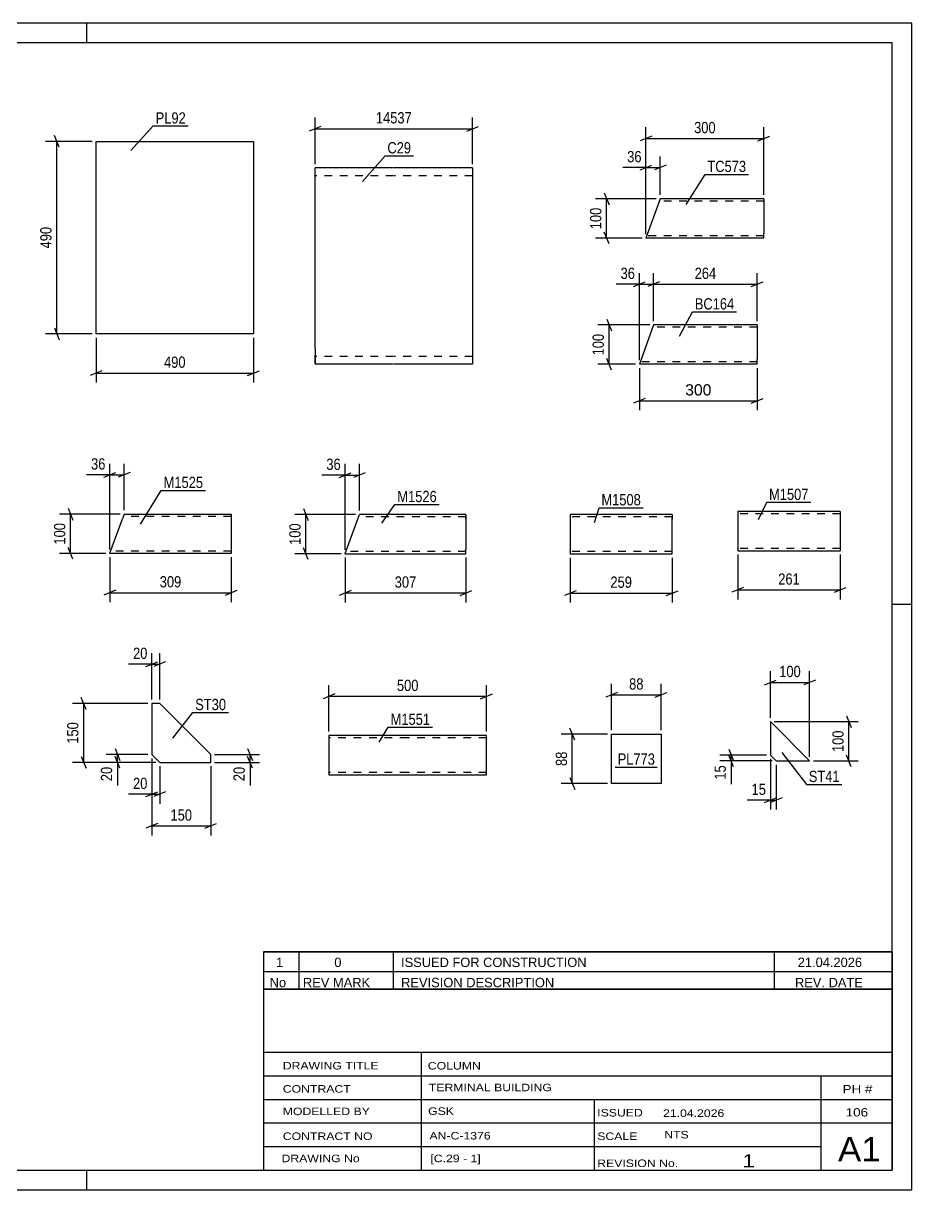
# Model space of a CAD drawing. Header units: millimetres. Extents: x 0 to 420, y 0 to 297.
# Drawn here: x 193.8 to 420, y 0 to 297 of the extents above; entities that cross this region are included whole.
import ezdxf

# ---------------------------------------------------------------- set-up
doc = ezdxf.new("R2010")
doc.units = ezdxf.units.MM
doc.linetypes.add('DXK_LINE_DOT2', pattern=[3.9198, 1.9599, -1.9599])
doc.styles.add('Arial', font='ARIAL.TTF', dxfattribs={"height": 0.2})
doc.styles.add('Arial Narrow', font='ARIALN.TTF', dxfattribs={"height": 0.2})

# ---------------------------------------------------------------- blocks, each defined once
blk = doc.blocks.new('Unknown-284859565-1134')
at = {"color": 5, "linetype": 'Continuous'}
for p, q in [((420, 297), (0, 297)), ((210, 292), (210, 297)), ((420, 0), (420, 297)), ((415, 292), (5, 292)), ((415, 5), (415, 292)), ((420, 149), (415, 149)), ((5, 5), (415, 5)), ((210, 0), (210, 5)), ((0, 0), (420, 0))]:
    blk.add_line(p, q, dxfattribs=at)
blk = doc.blocks.new('Part-284859565-6367 - 6366')
at = {"color": 2, "linetype": 'Continuous'}
for p, q in [((228.54, 123.8), (226.54, 123.8)), ((226.54, 123.8), (226.54, 110.8)), ((241.54, 110.8), (228.54, 123.8)), ((226.54, 110.8), (228.54, 108.8)), ((241.54, 108.8), (241.54, 110.8)), ((228.54, 108.8), (241.54, 108.8))]:
    blk.add_line(p, q, dxfattribs=at)
blk = doc.blocks.new('Part-284859565-7974 - 7973')
at = {"color": 2, "linetype": 'Continuous'}
for p, q in [((354.31, 220.19), (350.67, 210.19)), ((380.67, 220.19), (354.31, 220.19)), ((380.67, 220.19), (380.67, 220.1)), ((380.67, 220.1), (380.67, 218.99)), ((380.67, 218.99), (380.67, 211.39)), ((380.67, 210.19), (380.67, 211.39)), ((380.67, 210.19), (350.67, 210.19))]:
    blk.add_line(p, q, dxfattribs=at)
at = {"color": 7, "linetype": 'DXK_LINE_DOT2'}
for p, q in [((380.67, 219.84), (380.67, 218.99)), ((380.67, 219.59), (354.09, 219.59)), ((380.67, 210.79), (350.89, 210.79)), ((380.67, 210.28), (380.67, 210.54)), ((380.67, 210.19), (380.67, 210.28))]:
    blk.add_line(p, q, dxfattribs=at)
blk = doc.blocks.new('Part-284859565-6452 - 6451')
at = {"color": 2, "linetype": 'Continuous'}
for p, q in [((212.34, 217.94), (212.34, 266.94)), ((212.34, 266.94), (232.34, 266.94)), ((232.44, 266.94), (252.44, 266.94)), ((252.44, 266.94), (252.44, 217.94)), ((232.34, 217.94), (212.34, 217.94)), ((252.44, 217.94), (232.44, 217.94))]:
    blk.add_line(p, q, dxfattribs=at)
blk = doc.blocks.new('Part-284859565-6459 - 6458')
at = {"color": 2, "linetype": 'Continuous'}
for p, q in [((215.88, 162.11), (219.05, 170.82)), ((219.49, 172.02), (219.05, 170.82)), ((219.49, 172.02), (246.76, 172.02)), ((246.76, 172.02), (246.76, 162.02)), ((215.85, 162.02), (215.88, 162.11)), ((246.76, 162.02), (215.85, 162.02))]:
    blk.add_line(p, q, dxfattribs=at)
at = {"color": 7, "linetype": 'DXK_LINE_DOT2'}
for p, q in [((246.76, 171.42), (219.27, 171.42)), ((216.07, 162.62), (216.08, 162.66)), ((246.76, 162.62), (216.07, 162.62)), ((246.76, 162.62), (246.76, 162.66))]:
    blk.add_line(p, q, dxfattribs=at)
blk = doc.blocks.new('Part-284859565-6466 - 6465')
at = {"color": 2, "linetype": 'Continuous'}
for p, q in [((275.79, 162.03), (279.4, 171.94)), ((306.51, 171.94), (279.4, 171.94)), ((306.51, 171.94), (306.51, 171.84)), ((306.51, 171.84), (306.51, 170.74)), ((306.51, 170.74), (306.51, 163.14)), ((275.76, 161.94), (275.79, 162.03)), ((275.76, 161.94), (306.51, 161.94)), ((306.51, 161.94), (306.51, 163.14))]:
    blk.add_line(p, q, dxfattribs=at)
at = {"color": 7, "linetype": 'DXK_LINE_DOT2'}
for p, q in [((306.51, 171.34), (279.19, 171.34)), ((306.51, 170.74), (306.51, 171.58)), ((275.76, 161.94), (275.76, 161.94)), ((275.98, 162.54), (276, 162.58)), ((306.51, 162.54), (275.98, 162.54)), ((306.51, 162.58), (306.51, 162.91)), ((306.51, 162.54), (306.51, 162.58))]:
    blk.add_line(p, q, dxfattribs=at)
blk = doc.blocks.new('Part-284859565-6473 - 6472')
at = {"color": 2, "linetype": 'Continuous'}
for p, q in [((359.01, 171.92), (333.08, 171.92)), ((333.08, 171.92), (333.08, 162.01)), ((359.01, 171.92), (359.01, 171.83)), ((359.01, 171.83), (359.01, 170.72)), ((359.01, 163.12), (359.01, 170.72)), ((333.08, 162.01), (333.08, 161.92)), ((333.08, 161.92), (359.01, 161.92)), ((359.01, 161.92), (359.01, 163.12))]:
    blk.add_line(p, q, dxfattribs=at)
at = {"color": 7, "linetype": 'DXK_LINE_DOT2'}
for p, q in [((359.01, 171.32), (333.08, 171.32)), ((359.01, 170.72), (359.01, 171.57)), ((333.08, 162.52), (333.08, 162.57)), ((359.01, 162.52), (333.08, 162.52)), ((359.01, 162.57), (359.01, 162.89)), ((359.01, 162.52), (359.01, 162.57))]:
    blk.add_line(p, q, dxfattribs=at)
blk = doc.blocks.new('Part-284859565-6481 - 6480')
at = {"color": 2, "linetype": 'Continuous'}
for p, q in [((343.6, 103.43), (343.6, 116)), ((343.6, 116), (356.18, 116)), ((356.18, 116), (356.18, 103.43)), ((356.18, 103.43), (343.6, 103.43))]:
    blk.add_line(p, q, dxfattribs=at)
blk = doc.blocks.new('Part-284859565-6489 - 6488')
at = {"color": 2, "linetype": 'Continuous'}
for p, q in [((394.02, 109.18), (384.02, 119.18)), ((384.02, 119.18), (384.02, 110.68)), ((384.02, 110.68), (385.52, 109.18)), ((385.52, 109.18), (394.02, 109.18))]:
    blk.add_line(p, q, dxfattribs=at)
blk = doc.blocks.new('Part-284859565-6499 - 6498')
at = {"color": 2, "linetype": 'Continuous'}
for p, q in [((291.64, 115.63), (271.64, 115.63)), ((271.64, 115.63), (271.64, 105.73)), ((311.74, 115.63), (291.74, 115.63)), ((311.74, 106.83), (311.74, 115.63)), ((271.64, 105.73), (271.64, 105.63)), ((271.64, 105.63), (291.64, 105.63)), ((291.74, 105.63), (311.74, 105.63)), ((311.74, 105.63), (311.74, 106.83))]:
    blk.add_line(p, q, dxfattribs=at)
at = {"color": 7, "linetype": 'DXK_LINE_DOT2'}
for p, q in [((291.64, 115.03), (271.64, 115.03)), ((311.74, 115.03), (291.74, 115.03)), ((311.74, 114.99), (311.74, 115.03)), ((311.74, 115.03), (311.74, 114.99)), ((311.74, 114.89), (311.74, 114.99)), ((311.74, 114.99), (311.74, 114.89)), ((271.64, 106.23), (271.64, 106.28)), ((291.64, 106.23), (271.64, 106.23)), ((311.74, 106.23), (291.74, 106.23)), ((311.74, 106.28), (311.74, 106.6)), ((311.74, 106.23), (311.74, 106.28))]:
    blk.add_line(p, q, dxfattribs=at)
blk = doc.blocks.new('Part-284859565-6508 - 6507')
at = {"color": 2, "linetype": 'Continuous'}
for p, q in [((288.11, 260.17), (268.11, 260.17)), ((268.11, 214.17), (268.11, 260.17)), ((308.21, 260.17), (288.21, 260.17)), ((308.21, 260.17), (308.21, 210.17)), ((268.11, 214.17), (268.11, 210.17)), ((288.11, 210.17), (268.11, 210.17)), ((308.21, 210.17), (288.21, 210.17))]:
    blk.add_line(p, q, dxfattribs=at)
at = {"color": 7, "linetype": 'DXK_LINE_DOT2'}
for p, q in [((288.11, 258.17), (268.11, 258.17)), ((308.21, 258.17), (288.21, 258.17)), ((268.11, 210.48), (268.11, 214.17)), ((288.11, 212.17), (268.11, 212.17)), ((308.21, 212.17), (288.21, 212.17))]:
    blk.add_line(p, q, dxfattribs=at)
blk = doc.blocks.new('Part-284859565-6517 - 6516')
at = {"color": 2, "linetype": 'Continuous'}
for p, q in [((401.83, 172.71), (375.72, 172.71)), ((375.72, 172.71), (375.72, 162.8)), ((401.83, 172.71), (401.83, 162.71)), ((375.72, 162.8), (375.72, 162.71)), ((375.72, 162.71), (401.83, 162.71))]:
    blk.add_line(p, q, dxfattribs=at)
at = {"color": 7, "linetype": 'DXK_LINE_DOT2'}
for p, q in [((401.83, 172.11), (375.72, 172.11)), ((375.72, 163.31), (375.72, 163.35)), ((401.83, 163.31), (401.83, 163.35)), ((401.83, 163.31), (375.72, 163.31))]:
    blk.add_line(p, q, dxfattribs=at)
blk = doc.blocks.new('Part-284859565-7958 - 7957')
at = {"color": 2, "linetype": 'Continuous'}
for p, q in [((355.99, 252.31), (352.35, 242.31)), ((382.35, 252.31), (355.99, 252.31)), ((382.35, 252.31), (382.35, 252.22)), ((382.35, 252.22), (382.35, 251.11)), ((382.35, 251.11), (382.35, 243.51)), ((382.35, 242.31), (352.35, 242.31)), ((382.35, 242.31), (382.35, 243.51))]:
    blk.add_line(p, q, dxfattribs=at)
at = {"color": 7, "linetype": 'DXK_LINE_DOT2'}
for p, q in [((382.35, 251.71), (355.77, 251.71)), ((382.35, 251.96), (382.35, 251.11)), ((382.35, 242.91), (352.57, 242.91)), ((382.35, 242.41), (382.35, 242.67)), ((382.35, 242.31), (382.35, 242.41))]:
    blk.add_line(p, q, dxfattribs=at)
blk = doc.blocks.new('StraightDimension-284859565-6617 - 6366')
at = {"color": 7, "linetype": 'Continuous'}
for p, q in [((209.79, 122.3), (208.59, 125.3)), ((225.54, 123.8), (206.34, 123.8)), ((209.19, 108.8), (209.19, 123.8)), ((208.59, 110.3), (209.79, 107.3)), ((227.54, 108.8), (206.34, 108.8))]:
    blk.add_line(p, q, dxfattribs=at)
at = {"color": 0}
blk.add_wipeout([(208.44, 119.64), (204.24, 119.64), (204.24, 112.96), (208.44, 112.96)], dxfattribs=at)
at = {"color": 3, "style": 'Arial Narrow'}
blk.add_text('150', height=2.863, rotation=90.0002, dxfattribs=at).set_placement((207.84, 113.56))
blk = doc.blocks.new('StraightDimension-284859565-6609 - 6366')
at = {"color": 7, "linetype": 'Continuous'}
for p, q in [((225.54, 110.8), (214.93, 110.8)), ((217.18, 112.3), (218.38, 109.3)), ((218.38, 107.3), (217.18, 110.3)), ((217.78, 108.8), (217.78, 110.8)), ((227.54, 108.8), (214.93, 108.8))]:
    blk.add_line(p, q, dxfattribs=at)
at = {"color": 0}
blk.add_wipeout([(217.03, 108.28), (212.83, 108.28), (212.83, 103.42), (217.03, 103.42)], dxfattribs=at)
at = {"color": 7, "linetype": 'Continuous'}
blk.add_line((217.78, 108.8), (217.78, 102.89), dxfattribs=at)
blk.add_line((217.78, 108.8), (217.78, 102.89), dxfattribs=at)
at = {"color": 3, "style": 'Arial Narrow'}
blk.add_text('20', height=2.863, rotation=90.0002, dxfattribs=at).set_placement((216.43, 104.02))
blk = doc.blocks.new('StraightDimension-284859565-6601 - 6366')
at = {"color": 7, "linetype": 'Continuous'}
for p, q in [((226.54, 109.8), (226.54, 98.28)), ((228.54, 107.8), (228.54, 98.28)), ((225.04, 100.08), (228.04, 101.28)), ((230.04, 101.28), (227.04, 100.08)), ((226.54, 100.68), (228.54, 100.68))]:
    blk.add_line(p, q, dxfattribs=at)
at = {"color": 0}
blk.add_wipeout([(226.02, 101.43), (226.02, 105.63), (221.16, 105.63), (221.16, 101.43)], dxfattribs=at)
at = {"color": 7, "linetype": 'Continuous'}
blk.add_line((226.54, 100.68), (220.64, 100.68), dxfattribs=at)
blk.add_line((226.54, 100.68), (220.64, 100.68), dxfattribs=at)
at = {"color": 3, "style": 'Arial Narrow'}
blk.add_text('20', height=2.863, dxfattribs=at).set_placement((221.76, 102.03))
blk = doc.blocks.new('StraightDimension-284859565-6613 - 6366')
at = {"color": 7, "linetype": 'Continuous'}
for p, q in [((226.54, 109.8), (226.54, 90.22)), ((241.54, 107.8), (241.54, 90.22)), ((228.04, 93.22), (225.04, 92.02)), ((226.54, 92.62), (241.54, 92.62)), ((240.04, 92.02), (243.04, 93.22))]:
    blk.add_line(p, q, dxfattribs=at)
at = {"color": 0}
blk.add_wipeout([(237.39, 93.37), (237.39, 97.57), (230.7, 97.57), (230.7, 93.37)], dxfattribs=at)
at = {"color": 3, "style": 'Arial Narrow'}
blk.add_text('150', height=2.863, dxfattribs=at).set_placement((231.3, 93.97))
blk = doc.blocks.new('StraightDimension-284859565-6605 - 6366')
at = {"color": 7, "linetype": 'Continuous'}
for p, q in [((242.54, 110.8), (253.94, 110.8)), ((250.94, 112.3), (252.14, 109.3)), ((252.14, 107.3), (250.94, 110.3)), ((251.54, 108.8), (251.54, 110.8)), ((242.54, 108.8), (253.94, 108.8))]:
    blk.add_line(p, q, dxfattribs=at)
at = {"color": 0}
blk.add_wipeout([(250.79, 108.28), (246.59, 108.28), (246.59, 103.42), (250.79, 103.42)], dxfattribs=at)
at = {"color": 7, "linetype": 'Continuous'}
blk.add_line((251.54, 108.8), (251.54, 102.89), dxfattribs=at)
blk.add_line((251.54, 108.8), (251.54, 102.89), dxfattribs=at)
at = {"color": 3, "style": 'Arial Narrow'}
blk.add_text('20', height=2.863, rotation=90.0002, dxfattribs=at).set_placement((250.19, 104.02))
blk = doc.blocks.new('StraightDimension-284859565-6597 - 6366')
at = {"color": 7, "linetype": 'Continuous'}
for p, q in [((226.54, 124.8), (226.54, 136.65)), ((228.54, 124.8), (228.54, 136.65)), ((225.04, 133.2), (228.04, 134.4)), ((226.54, 133.8), (228.54, 133.8)), ((230.04, 134.4), (227.04, 133.2))]:
    blk.add_line(p, q, dxfattribs=at)
at = {"color": 0}
blk.add_wipeout([(226.02, 134.55), (226.02, 138.75), (221.16, 138.75), (221.16, 134.55)], dxfattribs=at)
at = {"color": 7, "linetype": 'Continuous'}
blk.add_line((226.54, 133.8), (220.64, 133.8), dxfattribs=at)
blk.add_line((226.54, 133.8), (220.64, 133.8), dxfattribs=at)
at = {"color": 3, "style": 'Arial Narrow'}
blk.add_text('20', height=2.863, dxfattribs=at).set_placement((221.76, 135.15))
blk = doc.blocks.new('StraightDimension-284859565-8135 - 7973')
at = {"color": 7, "linetype": 'Continuous'}
for p, q in [((350.67, 209.19), (350.67, 198.48)), ((380.67, 209.19), (380.67, 198.48)), ((352.17, 201.48), (349.17, 200.28)), ((350.67, 200.88), (380.67, 200.88)), ((379.17, 200.28), (382.17, 201.48))]:
    blk.add_line(p, q, dxfattribs=at)
at = {"color": 0}
blk.add_wipeout([(369.61, 201.63), (369.61, 205.83), (361.74, 205.83), (361.74, 201.63)], dxfattribs=at)
at = {"color": 3, "style": 'Arial'}
blk.add_text('300', height=2.865, dxfattribs=at).set_placement((362.34, 202.23))
blk = doc.blocks.new('StraightDimension-284859565-8078 - 7973')
at = {"color": 7, "linetype": 'Continuous'}
for p, q in [((353.31, 220.19), (340.12, 220.19)), ((342.37, 221.69), (343.57, 218.69)), ((342.97, 210.19), (342.97, 220.19)), ((343.57, 208.69), (342.37, 211.69)), ((349.67, 210.19), (340.12, 210.19))]:
    blk.add_line(p, q, dxfattribs=at)
at = {"color": 0}
blk.add_wipeout([(342.22, 218.53), (338.02, 218.53), (338.02, 211.84), (342.22, 211.84)], dxfattribs=at)
at = {"color": 3, "style": 'Arial Narrow'}
blk.add_text('100', height=2.863, rotation=90.0002, dxfattribs=at).set_placement((341.62, 212.44))
blk = doc.blocks.new('StraightDimension-284859565-8035 - 7973')
at = {"color": 7, "linetype": 'Continuous'}
for p, q in [((354.31, 221.19), (354.31, 233.41)), ((380.67, 221.19), (380.67, 233.41)), ((355.81, 231.16), (352.81, 229.96)), ((354.31, 230.56), (380.67, 230.56)), ((379.17, 229.96), (382.17, 231.16))]:
    blk.add_line(p, q, dxfattribs=at)
at = {"color": 0}
blk.add_wipeout([(370.83, 231.31), (370.83, 235.51), (364.15, 235.51), (364.15, 231.31)], dxfattribs=at)
at = {"color": 3, "style": 'Arial Narrow'}
blk.add_text('264', height=2.863, dxfattribs=at).set_placement((364.75, 231.91))
blk = doc.blocks.new('StraightDimension-284859565-8036 - 7973')
at = {"color": 7, "linetype": 'Continuous'}
for p, q in [((350.67, 211.19), (350.67, 233.41)), ((354.31, 221.19), (354.31, 233.41)), ((349.17, 229.96), (352.17, 231.16)), ((350.67, 230.56), (354.31, 230.56)), ((355.81, 231.16), (352.81, 229.96))]:
    blk.add_line(p, q, dxfattribs=at)
at = {"color": 0}
blk.add_wipeout([(350.15, 231.31), (350.15, 235.51), (345.29, 235.51), (345.29, 231.31)], dxfattribs=at)
at = {"color": 7, "linetype": 'Continuous'}
blk.add_line((350.67, 230.56), (344.77, 230.56), dxfattribs=at)
blk.add_line((350.67, 230.56), (344.77, 230.56), dxfattribs=at)
at = {"color": 3, "style": 'Arial Narrow'}
blk.add_text('36', height=2.863, dxfattribs=at).set_placement((345.89, 231.91))
blk = doc.blocks.new('StraightDimension-284859565-6757 - 6451')
at = {"color": 7, "linetype": 'Continuous'}
for p, q in [((212.34, 216.94), (212.34, 205.54)), ((252.44, 216.94), (252.44, 205.54)), ((213.84, 208.54), (210.84, 207.34)), ((212.34, 207.94), (252.44, 207.94)), ((250.94, 207.34), (253.94, 208.54))]:
    blk.add_line(p, q, dxfattribs=at)
at = {"color": 0}
blk.add_wipeout([(235.74, 208.69), (235.74, 212.89), (229.05, 212.89), (229.05, 208.69)], dxfattribs=at)
at = {"color": 3, "style": 'Arial Narrow'}
blk.add_text('490', height=2.863, dxfattribs=at).set_placement((229.65, 209.29))
blk = doc.blocks.new('StraightDimension-284859565-6753 - 6451')
at = {"color": 7, "linetype": 'Continuous'}
for p, q in [((202.94, 265.44), (201.74, 268.44)), ((211.34, 266.94), (199.49, 266.94)), ((202.34, 217.94), (202.34, 266.94)), ((211.34, 217.94), (199.49, 217.94)), ((201.74, 219.44), (202.94, 216.44))]:
    blk.add_line(p, q, dxfattribs=at)
at = {"color": 0}
blk.add_wipeout([(201.59, 245.78), (197.39, 245.78), (197.39, 239.09), (201.59, 239.09)], dxfattribs=at)
at = {"color": 3, "style": 'Arial Narrow'}
blk.add_text('490', height=2.863, rotation=90.0002, dxfattribs=at).set_placement((200.99, 239.69))
blk = doc.blocks.new('StraightDimension-284859565-6761 - 6458')
at = {"color": 7, "linetype": 'Continuous'}
for p, q in [((215.85, 163.02), (215.85, 184.87)), ((219.49, 173.02), (219.49, 184.87)), ((214.35, 181.42), (217.35, 182.62)), ((215.85, 182.02), (219.49, 182.02)), ((220.99, 182.62), (217.99, 181.42))]:
    blk.add_line(p, q, dxfattribs=at)
at = {"color": 0}
blk.add_wipeout([(215.32, 182.77), (215.32, 186.97), (210.47, 186.97), (210.47, 182.77)], dxfattribs=at)
at = {"color": 7, "linetype": 'Continuous'}
blk.add_line((215.85, 182.02), (209.94, 182.02), dxfattribs=at)
blk.add_line((215.85, 182.02), (209.94, 182.02), dxfattribs=at)
at = {"color": 3, "style": 'Arial Narrow'}
blk.add_text('36', height=2.863, dxfattribs=at).set_placement((211.07, 183.37))
blk = doc.blocks.new('StraightDimension-284859565-6765 - 6458')
at = {"color": 7, "linetype": 'Continuous'}
for p, q in [((205.25, 173.52), (206.45, 170.52)), ((218.49, 172.02), (203, 172.02)), ((205.85, 162.02), (205.85, 172.02)), ((206.45, 160.52), (205.25, 163.52)), ((214.85, 162.02), (203, 162.02))]:
    blk.add_line(p, q, dxfattribs=at)
at = {"color": 0}
blk.add_wipeout([(205.1, 170.36), (200.9, 170.36), (200.9, 163.67), (205.1, 163.67)], dxfattribs=at)
at = {"color": 3, "style": 'Arial Narrow'}
blk.add_text('100', height=2.863, rotation=90.0002, dxfattribs=at).set_placement((204.5, 164.27))
blk = doc.blocks.new('StraightDimension-284859565-6771 - 6458')
at = {"color": 7, "linetype": 'Continuous'}
for p, q in [((215.85, 161.02), (215.85, 149.62)), ((246.76, 161.02), (246.76, 149.62)), ((217.35, 152.62), (214.35, 151.42)), ((215.85, 152.02), (246.76, 152.02)), ((245.26, 151.42), (248.26, 152.62))]:
    blk.add_line(p, q, dxfattribs=at)
at = {"color": 0}
blk.add_wipeout([(234.65, 152.77), (234.65, 156.97), (227.96, 156.97), (227.96, 152.77)], dxfattribs=at)
at = {"color": 3, "style": 'Arial Narrow'}
blk.add_text('309', height=2.863, dxfattribs=at).set_placement((228.56, 153.37))
blk = doc.blocks.new('StraightDimension-284859565-6775 - 6465')
at = {"color": 7, "linetype": 'Continuous'}
for p, q in [((275.76, 162.94), (275.76, 184.79)), ((279.4, 172.94), (279.4, 184.79)), ((274.26, 181.34), (277.26, 182.54)), ((275.76, 181.94), (279.4, 181.94)), ((280.9, 182.54), (277.9, 181.34))]:
    blk.add_line(p, q, dxfattribs=at)
at = {"color": 0}
blk.add_wipeout([(275.24, 182.69), (275.24, 186.89), (270.38, 186.89), (270.38, 182.69)], dxfattribs=at)
at = {"color": 7, "linetype": 'Continuous'}
blk.add_line((275.76, 181.94), (269.85, 181.94), dxfattribs=at)
blk.add_line((275.76, 181.94), (269.85, 181.94), dxfattribs=at)
at = {"color": 3, "style": 'Arial Narrow'}
blk.add_text('36', height=2.863, dxfattribs=at).set_placement((270.98, 183.29))
blk = doc.blocks.new('StraightDimension-284859565-6785 - 6465')
at = {"color": 7, "linetype": 'Continuous'}
for p, q in [((275.76, 160.94), (275.76, 149.54)), ((306.51, 160.94), (306.51, 149.54)), ((277.26, 152.54), (274.26, 151.34)), ((275.76, 151.94), (306.51, 151.94)), ((305.01, 151.34), (308.01, 152.54))]:
    blk.add_line(p, q, dxfattribs=at)
at = {"color": 0}
blk.add_wipeout([(294.48, 152.69), (294.48, 156.89), (287.79, 156.89), (287.79, 152.69)], dxfattribs=at)
at = {"color": 3, "style": 'Arial Narrow'}
blk.add_text('307', height=2.863, dxfattribs=at).set_placement((288.39, 153.29))
blk = doc.blocks.new('StraightDimension-284859565-6779 - 6465')
at = {"color": 7, "linetype": 'Continuous'}
for p, q in [((265.16, 173.44), (266.36, 170.44)), ((278.4, 171.94), (262.91, 171.94)), ((265.76, 161.94), (265.76, 171.94)), ((266.36, 160.44), (265.16, 163.44)), ((274.76, 161.94), (262.91, 161.94))]:
    blk.add_line(p, q, dxfattribs=at)
at = {"color": 0}
blk.add_wipeout([(265.01, 170.28), (260.81, 170.28), (260.81, 163.59), (265.01, 163.59)], dxfattribs=at)
at = {"color": 3, "style": 'Arial Narrow'}
blk.add_text('100', height=2.863, rotation=90.0002, dxfattribs=at).set_placement((264.41, 164.19))
blk = doc.blocks.new('StraightDimension-284859565-6789 - 6472')
at = {"color": 7, "linetype": 'Continuous'}
for p, q in [((333.08, 160.92), (333.08, 149.52)), ((359.01, 160.92), (359.01, 149.52)), ((334.58, 152.52), (331.58, 151.32)), ((333.08, 151.92), (359.01, 151.92)), ((357.51, 151.32), (360.51, 152.52))]:
    blk.add_line(p, q, dxfattribs=at)
at = {"color": 0}
blk.add_wipeout([(349.39, 152.67), (349.39, 156.87), (342.7, 156.87), (342.7, 152.67)], dxfattribs=at)
at = {"color": 3, "style": 'Arial Narrow'}
blk.add_text('259', height=2.863, dxfattribs=at).set_placement((343.3, 153.27))
blk = doc.blocks.new('StraightDimension-284859565-6793 - 6480')
at = {"color": 7, "linetype": 'Continuous'}
for p, q in [((342.6, 116), (330.75, 116)), ((334.2, 114.5), (333, 117.5)), ((333.6, 103.43), (333.6, 116)), ((333, 104.93), (334.2, 101.93)), ((342.6, 103.43), (330.75, 103.43))]:
    blk.add_line(p, q, dxfattribs=at)
at = {"color": 0}
blk.add_wipeout([(332.85, 112.15), (328.65, 112.15), (328.65, 107.29), (332.85, 107.29)], dxfattribs=at)
at = {"color": 3, "style": 'Arial Narrow'}
blk.add_text('88', height=2.863, rotation=90.0002, dxfattribs=at).set_placement((332.25, 107.89))
blk = doc.blocks.new('StraightDimension-284859565-6797 - 6480')
at = {"color": 7, "linetype": 'Continuous'}
for p, q in [((343.6, 117), (343.6, 128.85)), ((356.18, 117), (356.18, 128.85)), ((345.1, 126.6), (342.1, 125.4)), ((343.6, 126), (356.18, 126)), ((354.68, 125.4), (357.68, 126.6))]:
    blk.add_line(p, q, dxfattribs=at)
at = {"color": 0}
blk.add_wipeout([(352.32, 126.75), (352.32, 130.95), (347.46, 130.95), (347.46, 126.75)], dxfattribs=at)
at = {"color": 3, "style": 'Arial Narrow'}
blk.add_text('88', height=2.863, dxfattribs=at).set_placement((348.06, 127.35))
blk = doc.blocks.new('StraightDimension-284859565-6809 - 6488')
at = {"color": 7, "linetype": 'Continuous'}
for p, q in [((383.02, 110.68), (371.17, 110.68)), ((373.42, 112.18), (374.62, 109.18)), ((374.62, 107.68), (373.42, 110.68)), ((374.02, 109.18), (374.02, 110.68)), ((384.52, 109.18), (371.17, 109.18))]:
    blk.add_line(p, q, dxfattribs=at)
at = {"color": 0}
blk.add_wipeout([(373.27, 108.65), (369.07, 108.65), (369.07, 103.8), (373.27, 103.8)], dxfattribs=at)
at = {"color": 7, "linetype": 'Continuous'}
blk.add_line((374.02, 109.18), (374.02, 103.27), dxfattribs=at)
blk.add_line((374.02, 109.18), (374.02, 103.27), dxfattribs=at)
at = {"color": 3, "style": 'Arial Narrow'}
blk.add_text('15', height=2.863, rotation=90.0002, dxfattribs=at).set_placement((372.67, 104.4))
blk = doc.blocks.new('StraightDimension-284859565-6801 - 6488')
at = {"color": 7, "linetype": 'Continuous'}
for p, q in [((384.02, 109.68), (384.02, 96.78)), ((385.52, 108.18), (385.52, 96.78)), ((382.52, 98.58), (385.52, 99.78)), ((387.02, 99.78), (384.02, 98.58)), ((384.02, 99.18), (385.52, 99.18))]:
    blk.add_line(p, q, dxfattribs=at)
at = {"color": 0}
blk.add_wipeout([(383.49, 99.93), (383.49, 104.13), (378.64, 104.13), (378.64, 99.93)], dxfattribs=at)
at = {"color": 7, "linetype": 'Continuous'}
blk.add_line((384.02, 99.18), (378.11, 99.18), dxfattribs=at)
blk.add_line((384.02, 99.18), (378.11, 99.18), dxfattribs=at)
at = {"color": 3, "style": 'Arial Narrow'}
blk.add_text('15', height=2.863, dxfattribs=at).set_placement((379.24, 100.53))
blk = doc.blocks.new('StraightDimension-284859565-6813 - 6488')
at = {"color": 7, "linetype": 'Continuous'}
for p, q in [((385.02, 119.18), (406.42, 119.18)), ((403.42, 120.68), (404.62, 117.68)), ((404.02, 109.18), (404.02, 119.18)), ((404.62, 107.68), (403.42, 110.68)), ((395.02, 109.18), (406.42, 109.18))]:
    blk.add_line(p, q, dxfattribs=at)
at = {"color": 0}
blk.add_wipeout([(403.27, 117.52), (399.07, 117.52), (399.07, 110.84), (403.27, 110.84)], dxfattribs=at)
at = {"color": 3, "style": 'Arial Narrow'}
blk.add_text('100', height=2.863, rotation=90.0002, dxfattribs=at).set_placement((402.67, 111.44))
blk = doc.blocks.new('StraightDimension-284859565-6805 - 6488')
at = {"color": 7, "linetype": 'Continuous'}
for p, q in [((384.02, 120.18), (384.02, 132.03)), ((394.02, 110.18), (394.02, 132.03)), ((382.52, 128.58), (385.52, 129.78)), ((384.02, 129.18), (394.02, 129.18)), ((395.52, 129.78), (392.52, 128.58))]:
    blk.add_line(p, q, dxfattribs=at)
at = {"color": 0}
blk.add_wipeout([(392.36, 129.93), (392.36, 134.13), (385.68, 134.13), (385.68, 129.93)], dxfattribs=at)
at = {"color": 3, "style": 'Arial Narrow'}
blk.add_text('100', height=2.863, dxfattribs=at).set_placement((386.28, 130.53))
blk = doc.blocks.new('StraightDimension-284859565-6817 - 6498')
at = {"color": 7, "linetype": 'Continuous'}
for p, q in [((271.64, 116.63), (271.64, 128.48)), ((311.74, 116.63), (311.74, 128.48)), ((273.14, 126.23), (270.14, 125.03)), ((271.64, 125.63), (311.74, 125.63)), ((310.24, 125.03), (313.24, 126.23))]:
    blk.add_line(p, q, dxfattribs=at)
at = {"color": 0}
blk.add_wipeout([(295.04, 126.38), (295.04, 130.58), (288.35, 130.58), (288.35, 126.38)], dxfattribs=at)
at = {"color": 3, "style": 'Arial Narrow'}
blk.add_text('500', height=2.863, dxfattribs=at).set_placement((288.95, 126.98))
blk = doc.blocks.new('StraightDimension-284859565-6821 - 6507')
at = {"color": 7, "linetype": 'Continuous'}
for p, q in [((269.61, 270.77), (266.61, 269.57)), ((268.11, 261.17), (268.11, 273.02)), ((306.71, 269.57), (309.71, 270.77)), ((308.21, 261.17), (308.21, 273.02)), ((268.11, 270.17), (308.21, 270.17))]:
    blk.add_line(p, q, dxfattribs=at)
at = {"color": 0}
blk.add_wipeout([(293.34, 270.92), (293.34, 275.12), (282.99, 275.12), (282.99, 270.92)], dxfattribs=at)
at = {"color": 3, "style": 'Arial Narrow'}
blk.add_text('14537', height=2.863, dxfattribs=at).set_placement((283.59, 271.52))
blk = doc.blocks.new('StraightDimension-284859565-6825 - 6516')
at = {"color": 7, "linetype": 'Continuous'}
for p, q in [((375.72, 161.71), (375.72, 150.31)), ((401.83, 161.71), (401.83, 150.31)), ((377.22, 153.31), (374.22, 152.11)), ((375.72, 152.71), (401.83, 152.71)), ((400.33, 152.11), (403.33, 153.31))]:
    blk.add_line(p, q, dxfattribs=at)
at = {"color": 0}
blk.add_wipeout([(392.12, 153.46), (392.12, 157.66), (385.43, 157.66), (385.43, 153.46)], dxfattribs=at)
at = {"color": 3, "style": 'Arial Narrow'}
blk.add_text('261', height=2.863, dxfattribs=at).set_placement((386.03, 154.06))
blk = doc.blocks.new('StraightDimension-284859565-7998 - 7957')
at = {"color": 7, "linetype": 'Continuous'}
for p, q in [((352.35, 243.31), (352.35, 270.52)), ((382.35, 253.31), (382.35, 270.52)), ((353.85, 268.27), (350.85, 267.07)), ((352.35, 267.67), (382.35, 267.67)), ((380.85, 267.07), (383.85, 268.27))]:
    blk.add_line(p, q, dxfattribs=at)
at = {"color": 0}
blk.add_wipeout([(370.69, 268.42), (370.69, 272.62), (364.01, 272.62), (364.01, 268.42)], dxfattribs=at)
at = {"color": 3, "style": 'Arial Narrow'}
blk.add_text('300', height=2.863, dxfattribs=at).set_placement((364.61, 269.02))
blk = doc.blocks.new('StraightDimension-284859565-7980 - 7957')
at = {"color": 7, "linetype": 'Continuous'}
for p, q in [((352.35, 243.31), (352.35, 263.12)), ((355.99, 253.31), (355.99, 263.12)), ((350.85, 259.67), (353.85, 260.87)), ((352.35, 260.27), (355.99, 260.27)), ((357.49, 260.87), (354.49, 259.67))]:
    blk.add_line(p, q, dxfattribs=at)
at = {"color": 0}
blk.add_wipeout([(351.82, 261.02), (351.82, 265.22), (346.97, 265.22), (346.97, 261.02)], dxfattribs=at)
at = {"color": 7, "linetype": 'Continuous'}
blk.add_line((352.35, 260.27), (346.44, 260.27), dxfattribs=at)
blk.add_line((352.35, 260.27), (346.44, 260.27), dxfattribs=at)
at = {"color": 3, "style": 'Arial Narrow'}
blk.add_text('36', height=2.863, dxfattribs=at).set_placement((347.57, 261.62))
blk = doc.blocks.new('StraightDimension-284859565-8009 - 7957')
at = {"color": 7, "linetype": 'Continuous'}
for p, q in [((341.74, 253.81), (342.94, 250.81)), ((354.99, 252.31), (339.49, 252.31)), ((342.34, 242.31), (342.34, 252.31)), ((342.94, 240.81), (341.74, 243.81)), ((351.35, 242.31), (339.49, 242.31))]:
    blk.add_line(p, q, dxfattribs=at)
at = {"color": 0}
blk.add_wipeout([(341.59, 250.66), (337.39, 250.66), (337.39, 243.97), (341.59, 243.97)], dxfattribs=at)
at = {"color": 3, "style": 'Arial Narrow'}
blk.add_text('100', height=2.863, rotation=90.0002, dxfattribs=at).set_placement((340.99, 244.57))
blk = doc.blocks.new('Unknown-284859565-8161')
at = {"color": 7, "linetype": 'Continuous'}
for p, q in [((255, 51.05), (255, 5)), ((255, 51.05), (415, 51.05)), ((415, 51), (415, 5)), ((255, 35), (415, 35)), ((295.14, 35), (295.14, 5)), ((255, 29), (415, 29)), ((397, 5.05), (397, 29.05)), ((255, 23), (415, 23)), ((339.14, 23), (339.14, 5)), ((255, 17), (415, 17)), ((255, 11), (397, 11)), ((255, 5), (415, 5))]:
    blk.add_line(p, q, dxfattribs=at)
at = {"color": 7, "style": 'Arial Narrow'}
for s, height, width, p in [('DRAWING TITLE', 1.9089, 1.425378, (259.88, 30.61)), ('COLUMN', 1.909, 1.425378, (296.81, 30.59)), ('TERMINAL BUILDING', 1.9089, 1.425378, (297.06, 25.07)), ('CONTRACT', 1.909, 1.425378, (259.88, 24.71)), ('MODELLED BY', 1.9089, 1.425378, (259.88, 18.98)), ('GSK', 1.909, 1.425378, (296.88, 19.04)), ('ISSUED', 1.909, 1.425378, (339.94, 18.64)), ('21.04.2026', 1.909, 1.425378, (356.69, 18.52)), ('CONTRACT NO', 1.9089, 1.425378, (259.88, 12.66)), ('AN-C-1376', 1.909, 1.425378, (297.23, 12.78)), ('SCALE', 1.909, 1.425378, (339.94, 12.65)), ('A1', 6.204, 1.25, (401.24, 7.2)), ('DRAWING No', 1.909, 1.425378, (259.56, 7)), ('[C.29 - 1]', 1.909, 1.425378, (297.46, 6.99)), ('1', 3.34, 1.5, (376.91, 5.68)), ('REVISION No.', 1.9089, 1.425378, (339.94, 5.77))]:
    blk.add_text(s, height=height, dxfattribs=dict(at, width=width)).set_placement(p)
at = {"color": 7, "linetype": 'Continuous', "style": 'Arial Narrow'}
for s, height, width, p in [('PH #', 2.1, 1.42538, (402.4, 24.55)), ('106', 2.1, 1.42538, (403.19, 18.65)), ('NTS', 1.909, 1.425378, (357, 13.05))]:
    blk.add_text(s, height=height, dxfattribs=dict(at, width=width)).set_placement(p)
blk = doc.blocks.new('Unknown-284859565-8162')
at = {"color": 7, "linetype": 'Continuous'}
for p, q in [((255, 60.55), (415, 60.55)), ((415, 60.55), (255, 60.55)), ((255, 60.55), (255, 55.55)), ((264, 60.55), (264, 55.55)), ((288, 60.55), (288, 55.55)), ((385, 60.55), (385, 55.55)), ((415, 60.55), (415, 55.55)), ((255, 55.55), (415, 55.55)), ((255, 55.55), (255, 51.05)), ((255, 55.55), (415, 55.55)), ((264, 55.55), (264, 51.05)), ((288, 55.55), (288, 51.05)), ((385, 55.55), (385, 51.05)), ((415, 55.55), (415, 51.05)), ((415, 51.05), (255, 51.05))]:
    blk.add_line(p, q, dxfattribs=at)
at = {"color": 7, "linetype": 'Continuous', "style": 'Arial Narrow'}
for s, height, width, p in [('1', 2.39, 1.196471, (258.16, 56.7)), ('0', 2.39, 1.196471, (273, 56.7)), ('ISSUED FOR CONSTRUCTION', 2.3861, 1.196471, (290, 56.7)), ('21.04.2026', 2.386, 1.196471, (391, 56.7)), ('No', 2.386, 1.2, (256.54, 51.55)), ('REV MARK', 2.386, 1.2, (265, 51.55)), ('REVISION DESCRIPTION', 2.3861, 1.2, (290, 51.55)), ('REV. DATE', 2.386, 1.2, (390.28, 51.55))]:
    blk.add_text(s, height=height, dxfattribs=dict(at, width=width)).set_placement(p)
blk = doc.blocks.new('Mark-284859565-7924 - 6366')
at = {"color": 0}
blk.add_wipeout([(245.45, 122.12), (245.45, 125.12), (237.59, 125.12), (237.59, 122.12)], dxfattribs=at)
blk.add_wipeout([(245.45, 122.12), (245.45, 125.12), (237.59, 125.12), (237.59, 122.12)], dxfattribs=at)
at = {"color": 30, "linetype": 'Continuous'}
for p, q in [((231.87, 114.93), (236.99, 121.52)), ((236.99, 121.52), (246.05, 121.52))]:
    blk.add_line(p, q, dxfattribs=at)
at = {"color": 3, "style": 'Arial Narrow'}
blk.add_text('ST30', height=2.863, dxfattribs=at).set_placement((237.59, 122.12))
blk = doc.blocks.new('Mark-284859565-8069 - 7973')
at = {"color": 0}
blk.add_wipeout([(374.83, 224.14), (374.83, 227.14), (364.79, 227.14), (364.79, 224.14)], dxfattribs=at)
blk.add_wipeout([(374.83, 224.14), (374.83, 227.14), (364.79, 227.14), (364.79, 224.14)], dxfattribs=at)
at = {"color": 30, "linetype": 'Continuous'}
for p, q in [((360.91, 217.38), (364.19, 223.54)), ((364.19, 223.54), (375.43, 223.54))]:
    blk.add_line(p, q, dxfattribs=at)
at = {"color": 3, "style": 'Arial Narrow'}
blk.add_text('BC164', height=2.863, dxfattribs=at).set_placement((364.79, 224.14))
blk = doc.blocks.new('Mark-284859565-6859 - 6451')
at = {"color": 0}
blk.add_wipeout([(235.2, 271.47), (235.2, 274.47), (227.52, 274.47), (227.52, 271.47)], dxfattribs=at)
blk.add_wipeout([(235.2, 271.47), (235.2, 274.47), (227.52, 274.47), (227.52, 271.47)], dxfattribs=at)
at = {"color": 30, "linetype": 'Continuous'}
for p, q in [((221.2, 264.6), (226.92, 270.87)), ((226.92, 270.87), (235.8, 270.87))]:
    blk.add_line(p, q, dxfattribs=at)
at = {"color": 3, "style": 'Arial Narrow'}
blk.add_text('PL92', height=2.863, dxfattribs=at).set_placement((227.52, 271.47))
blk = doc.blocks.new('Mark-284859565-6862 - 6458')
at = {"color": 0}
blk.add_wipeout([(239.61, 178.67), (239.61, 181.67), (229.55, 181.67), (229.55, 178.67)], dxfattribs=at)
blk.add_wipeout([(239.61, 178.67), (239.61, 181.67), (229.55, 181.67), (229.55, 178.67)], dxfattribs=at)
at = {"color": 30, "linetype": 'Continuous'}
for p, q in [((223.66, 169.47), (228.95, 178.07)), ((228.95, 178.07), (240.21, 178.07))]:
    blk.add_line(p, q, dxfattribs=at)
at = {"color": 3, "style": 'Arial Narrow'}
blk.add_text('M1525', height=2.863, dxfattribs=at).set_placement((229.55, 178.67))
blk = doc.blocks.new('Mark-284859565-6865 - 6465')
at = {"color": 0}
blk.add_wipeout([(299.11, 175.08), (299.11, 178.08), (289.05, 178.08), (289.05, 175.08)], dxfattribs=at)
blk.add_wipeout([(299.11, 175.08), (299.11, 178.08), (289.05, 178.08), (289.05, 175.08)], dxfattribs=at)
at = {"color": 30, "linetype": 'Continuous'}
for p, q in [((285.13, 169.69), (288.45, 174.48)), ((288.45, 174.48), (299.71, 174.48))]:
    blk.add_line(p, q, dxfattribs=at)
at = {"color": 3, "style": 'Arial Narrow'}
blk.add_text('M1526', height=2.863, dxfattribs=at).set_placement((289.05, 175.08))
blk = doc.blocks.new('Mark-284859565-6868 - 6472')
at = {"color": 0}
blk.add_wipeout([(351.06, 174.25), (351.06, 177.25), (341.01, 177.25), (341.01, 174.25)], dxfattribs=at)
blk.add_wipeout([(351.06, 174.25), (351.06, 177.25), (341.01, 177.25), (341.01, 174.25)], dxfattribs=at)
at = {"color": 30, "linetype": 'Continuous'}
for p, q in [((339.28, 169.89), (340.41, 173.65)), ((340.41, 173.65), (351.66, 173.65))]:
    blk.add_line(p, q, dxfattribs=at)
at = {"color": 3, "style": 'Arial Narrow'}
blk.add_text('M1508', height=2.863, dxfattribs=at).set_placement((341.01, 174.25))
blk = doc.blocks.new('Mark-284859565-6871 - 6480')
at = {"color": 0}
blk.add_wipeout([(354.64, 108.22), (354.64, 111.22), (345.14, 111.22), (345.14, 108.22)], dxfattribs=at)
blk.add_wipeout([(354.64, 108.22), (354.64, 111.22), (345.14, 111.22), (345.14, 108.22)], dxfattribs=at)
at = {"color": 30, "linetype": 'Continuous'}
blk.add_line((344.54, 107.62), (355.24, 107.62), dxfattribs=at)
at = {"color": 3, "style": 'Arial Narrow'}
blk.add_text('PL773', height=2.863, dxfattribs=at).set_placement((345.14, 108.22))
blk = doc.blocks.new('Mark-284859565-6874 - 6488')
at = {"color": 0}
blk.add_wipeout([(401.65, 103.8), (401.65, 106.8), (393.8, 106.8), (393.8, 103.8)], dxfattribs=at)
blk.add_wipeout([(401.65, 103.8), (401.65, 106.8), (393.8, 106.8), (393.8, 103.8)], dxfattribs=at)
at = {"color": 30, "linetype": 'Continuous'}
for p, q in [((386.92, 111.32), (393.2, 103.2)), ((393.2, 103.2), (402.25, 103.2))]:
    blk.add_line(p, q, dxfattribs=at)
at = {"color": 3, "style": 'Arial Narrow'}
blk.add_text('ST41', height=2.863, dxfattribs=at).set_placement((393.8, 103.8))
blk = doc.blocks.new('Mark-284859565-6877 - 6498')
at = {"color": 0}
blk.add_wipeout([(297.39, 118.36), (297.39, 121.36), (287.34, 121.36), (287.34, 118.36)], dxfattribs=at)
blk.add_wipeout([(297.39, 118.36), (297.39, 121.36), (287.34, 121.36), (287.34, 118.36)], dxfattribs=at)
at = {"color": 30, "linetype": 'Continuous'}
for p, q in [((284.41, 113.93), (286.74, 117.76)), ((286.74, 117.76), (297.99, 117.76))]:
    blk.add_line(p, q, dxfattribs=at)
at = {"color": 3, "style": 'Arial Narrow'}
blk.add_text('M1551', height=2.863, dxfattribs=at).set_placement((287.34, 118.36))
blk = doc.blocks.new('Mark-284859565-6880 - 6507')
at = {"color": 0}
blk.add_wipeout([(292.55, 263.88), (292.55, 266.88), (286.52, 266.88), (286.52, 263.88)], dxfattribs=at)
blk.add_wipeout([(292.55, 263.88), (292.55, 266.88), (286.52, 266.88), (286.52, 263.88)], dxfattribs=at)
at = {"color": 30, "linetype": 'Continuous'}
for p, q in [((280.14, 256.71), (285.92, 263.28)), ((285.92, 263.28), (293.15, 263.28))]:
    blk.add_line(p, q, dxfattribs=at)
at = {"color": 3, "style": 'Arial Narrow'}
blk.add_text('C29', height=2.863, dxfattribs=at).set_placement((286.52, 263.88))
blk = doc.blocks.new('Mark-284859565-8129 - 6516')
at = {"color": 0}
blk.add_wipeout([(393.74, 175.63), (393.74, 178.63), (383.69, 178.63), (383.69, 175.63)], dxfattribs=at)
blk.add_wipeout([(393.74, 175.63), (393.74, 178.63), (383.69, 178.63), (383.69, 175.63)], dxfattribs=at)
at = {"color": 30, "linetype": 'Continuous'}
for p, q in [((380.97, 170.68), (383.09, 175.03)), ((383.09, 175.03), (394.34, 175.03))]:
    blk.add_line(p, q, dxfattribs=at)
at = {"color": 3, "style": 'Arial Narrow'}
blk.add_text('M1507', height=2.863, dxfattribs=at).set_placement((383.69, 175.63))
blk = doc.blocks.new('Mark-284859565-8026 - 7957')
at = {"color": 0}
blk.add_wipeout([(377.85, 259.14), (377.85, 262.14), (367.99, 262.14), (367.99, 259.14)], dxfattribs=at)
blk.add_wipeout([(377.85, 259.14), (377.85, 262.14), (367.99, 262.14), (367.99, 259.14)], dxfattribs=at)
at = {"color": 30, "linetype": 'Continuous'}
for p, q in [((362.59, 250.88), (367.39, 258.54)), ((367.39, 258.54), (378.45, 258.54))]:
    blk.add_line(p, q, dxfattribs=at)
at = {"color": 3, "style": 'Arial Narrow'}
blk.add_text('TC573', height=2.863, dxfattribs=at).set_placement((367.99, 259.14))

msp = doc.modelspace()

# ---------------------------------------------------------------- block references
for name in ['Unknown-284859565-1134', 'Part-284859565-6452 - 6451', 'Part-284859565-6508 - 6507', 'Part-284859565-7958 - 7957', 'Part-284859565-7974 - 7973', 'Part-284859565-6517 - 6516', 'Part-284859565-6459 - 6458', 'Part-284859565-6466 - 6465', 'Part-284859565-6473 - 6472', 'Part-284859565-6367 - 6366', 'Part-284859565-6489 - 6488', 'Part-284859565-6481 - 6480', 'Part-284859565-6499 - 6498', 'Unknown-284859565-8162', 'Unknown-284859565-8161']:
    msp.add_blockref(name, (0, 0))

# ---------------------------------------------------------------- next in the draw order: block references
for name in ['Mark-284859565-6859 - 6451', 'StraightDimension-284859565-6821 - 6507', 'StraightDimension-284859565-7998 - 7957', 'StraightDimension-284859565-6757 - 6451', 'StraightDimension-284859565-8135 - 7973', 'StraightDimension-284859565-6761 - 6458', 'StraightDimension-284859565-6775 - 6465', 'Mark-284859565-6862 - 6458', 'Mark-284859565-8129 - 6516', 'Mark-284859565-6865 - 6465', 'Mark-284859565-6868 - 6472', 'StraightDimension-284859565-6785 - 6465', 'StraightDimension-284859565-6789 - 6472', 'StraightDimension-284859565-6825 - 6516', 'StraightDimension-284859565-6817 - 6498', 'StraightDimension-284859565-6617 - 6366', 'Mark-284859565-7924 - 6366', 'StraightDimension-284859565-6793 - 6480', 'Mark-284859565-6871 - 6480', 'StraightDimension-284859565-6809 - 6488']:
    msp.add_blockref(name, (0, 0))

# ---------------------------------------------------------------- next in the draw order: block references
for name in ['StraightDimension-284859565-6753 - 6451', 'Mark-284859565-6880 - 6507', 'StraightDimension-284859565-7980 - 7957', 'Mark-284859565-8026 - 7957', 'StraightDimension-284859565-8078 - 7973', 'StraightDimension-284859565-6765 - 6458', 'StraightDimension-284859565-6779 - 6465', 'StraightDimension-284859565-6597 - 6366', 'StraightDimension-284859565-6797 - 6480', 'Mark-284859565-6877 - 6498', 'StraightDimension-284859565-6609 - 6366', 'StraightDimension-284859565-6801 - 6488']:
    msp.add_blockref(name, (0, 0))

# ---------------------------------------------------------------- next in the draw order: block references
for name in ['StraightDimension-284859565-8009 - 7957', 'StraightDimension-284859565-8035 - 7973', 'StraightDimension-284859565-6771 - 6458', 'StraightDimension-284859565-6813 - 6488', 'StraightDimension-284859565-6601 - 6366']:
    msp.add_blockref(name, (0, 0))

# ---------------------------------------------------------------- next in the draw order: block references
for name in ['StraightDimension-284859565-8036 - 7973', 'Mark-284859565-8069 - 7973', 'StraightDimension-284859565-6805 - 6488', 'StraightDimension-284859565-6613 - 6366']:
    msp.add_blockref(name, (0, 0))

# ---------------------------------------------------------------- next in the draw order: block references
for name in ['StraightDimension-284859565-6605 - 6366', 'Mark-284859565-6874 - 6488']:
    msp.add_blockref(name, (0, 0))

doc.saveas('drawing.dxf')
